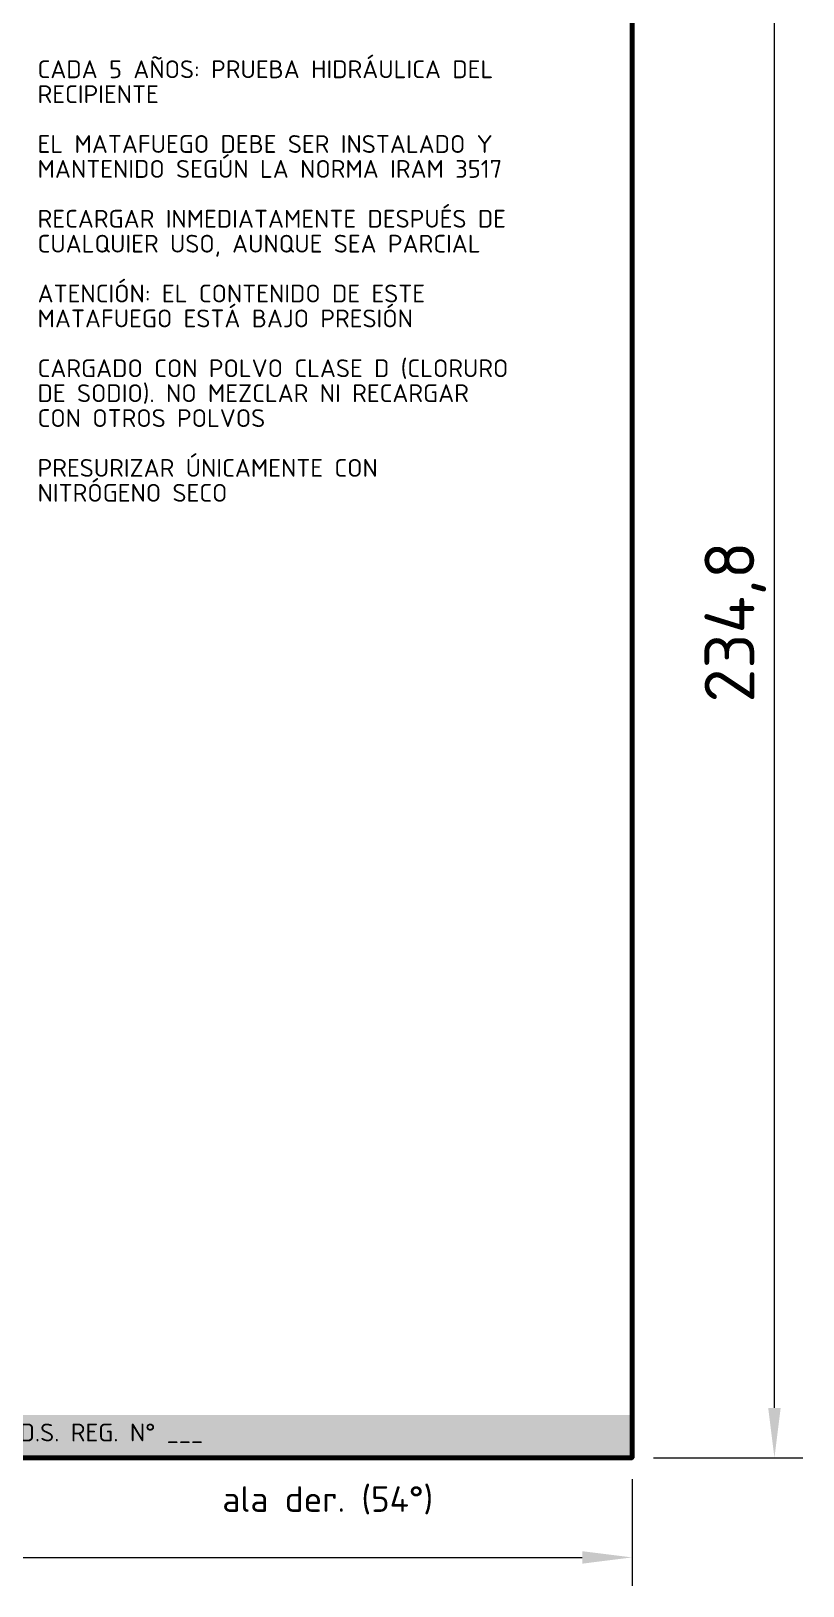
# Model space of a CAD drawing. Header units: millimetres. Extents: x 0 to 2208, y 0 to 420.
# Drawn here: x 1831.3 to 1885.5, y 230.8 to 340 of the extents above; entities that cross this region are included whole.
import ezdxf
from ezdxf.enums import TextEntityAlignment as Align

# ---------------------------------------------------------------- set-up
doc = ezdxf.new("R2010")
doc.units = ezdxf.units.MM
for name, color, linetype, lineweight in [('01-VISIBLE', 7, 'CONTINUOUS', 70), ('04-COTA', 3, 'CONTINUOUS', 18), ('08-FINA', 5, 'CONTINUOUS', 18), ('13-GRAFICA', 30, 'CONTINUOUS', 18)]:
    doc.layers.add(name, color=color, linetype=linetype, lineweight=lineweight)
doc.styles.add('ISO3098', font='isocpeur.ttf')
doc.dimstyles.new('FLAMA-IRAM', dxfattribs={"dimtxt": 3.5, "dimasz": 3.5, "dimexe": 2, "dimexo": 1.5, "dimgap": 1, "dimtad": 1, "dimdec": 1, "dimtxsty": 'ISO3098', "dimblk": 'IRAM_FLECHA', "dimblk1": 'IRAM_FLECHA', "dimblk2": 'IRAM_FLECHA', "dimcen": 2.5, "dimclrd": 256, "dimclre": 256, "dimclrt": 256, "dimazin": 3, "dimtfac": 1, "dimtmove": 0, "dimatfit": 3, "dimlwd": 18, "dimlwe": 18})

# ---------------------------------------------------------------- blocks, each defined once
blk = doc.blocks.new('IRAM_FLECHA')
blk.add_solid([(0, 0), (-1, 0.125), (-1, -0.125)])

msp = doc.modelspace()

# ---------------------------------------------------------------- hatches: boundary and pattern name
at = {"layer": '13-GRAFICA', "true_color": 0xffd200}
h = msp.add_hatch(color=7, dxfattribs=at)
h.dxf.hatch_style = 1
h.paths.add_polyline_path([(1873.53, 239.802), (1873.53, 242.802), (1702.47, 242.802), (1702.47, 239.802)])

# ---------------------------------------------------------------- linework, layer by layer
at = {"layer": '01-VISIBLE'}
msp.add_lwpolyline([(1702.47, 239.802), (1873.53, 239.802), (1873.53, 357.198), (1702.47, 357.198)], close=True, dxfattribs=at)

# ---------------------------------------------------------------- texts
at = {"layer": '08-FINA', "style": 'ISO3098'}
msp.add_text('ala der. (54°)', height=1.8, dxfattribs=at).set_placement((1852.147, 237.802), align=Align.TOP_CENTER)
at = {"layer": '13-GRAFICA', "true_color": 0x191919, "style": 'ISO3098'}
for s, p in [('CADA 5 AÑOS: PRUEBA HIDRÁULICA DEL', (1831.765, 337.948)), ('RECIPIENTE', (1831.765, 336.198)), ('EL MATAFUEGO DEBE SER INSTALADO Y', (1831.765, 332.698)), ('MANTENIDO SEGÚN LA NORMA IRAM 3517', (1831.765, 330.948)), ('RECARGAR INMEDIATAMENTE DESPUÉS DE', (1831.765, 327.448)), ('CUALQUIER USO, AUNQUE SEA PARCIAL', (1831.765, 325.698)), ('ATENCIÓN: EL CONTENIDO DE ESTE', (1831.765, 322.198)), ('MATAFUEGO ESTÁ BAJO PRESIÓN', (1831.765, 320.448)), ('CARGADO CON POLVO CLASE D (CLORURO', (1831.765, 316.948)), ('DE SODIO). NO MEZCLAR NI RECARGAR', (1831.765, 315.198)), ('CON OTROS POLVOS', (1831.765, 313.448)), ('PRESURIZAR ÚNICAMENTE CON', (1831.765, 309.948)), ('NITRÓGENO SECO', (1831.765, 308.198))]:
    msp.add_text(s, height=1.25, dxfattribs=at).set_placement(p, align=Align.TOP_LEFT)
msp.add_text('FABRICANTE CERTIFICADO - COMERCIALIZA FLAMA S.A. · INDUSTRIA ARGENTINA · HABILIT. ORD. 40.473 (CABA) N° ___ · O.P.D.S. REG. N° ___', height=1.25, dxfattribs=at).set_placement((1788, 242.202), align=Align.TOP_CENTER)

# ---------------------------------------------------------------- dimensions: what is measured, and where the dimension line sits
at = {"layer": '04-COTA'}
msp.add_linear_dim(base=(1883.53, 239.802), p1=(1873.53, 239.802), p2=(1873.53, 357.198), angle=90, dimstyle='FLAMA-IRAM', override={"dimlfac": 2}, dxfattribs=at).render()
msp.add_linear_dim(base=(1702.47, 232.802), p1=(1702.47, 239.802), p2=(1873.53, 239.802), dimstyle='FLAMA-IRAM', override={"dimlfac": 2}, dxfattribs=at).render()

doc.saveas('drawing.dxf')
